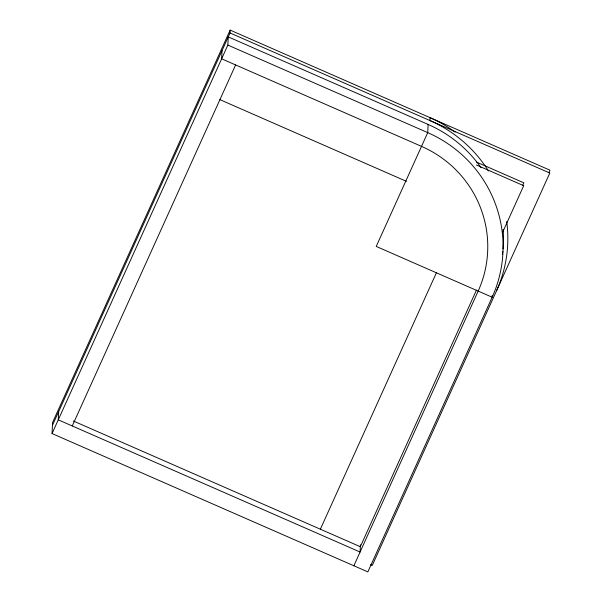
<?xml version="1.0" encoding="UTF-8"?>
<svg xmlns="http://www.w3.org/2000/svg" width="602" height="602" viewBox="0 0 602 602"><rect width="100%" height="100%" fill="white"/><g stroke="black" fill="none" stroke-linecap="round" stroke-linejoin="round"><path stroke-width="0.9" d="M492.248 295.394L492.158 297.215L367.852 571.9L52.05 433.56L52.57 422.506L230.152 30.1L549.95 170.185L548.791 172.759M58.65 411.64L58.266 419.827L360.079 552.034L360.417 544.757M222.025 50.621L221.641 58.815L421.513 146.369A111.543 109.572 2.7 0 1 478.169 291.082L353.863 565.775M52.05 433.56L227.857 45.075L228.241 36.888L428.112 124.448A126.856 124.606 2.7 0 1 481.096 167.747M52.434 425.373L230.017 32.967L230.152 30.1M428.112 124.448L427.729 132.636L376.227 246.429L492.158 297.215A126.856 124.606 2.7 0 0 427.729 132.636L227.857 45.075M72.255 425.96L235.63 64.941M320.354 529.203L436.51 272.533M522.679 185.401L523.838 182.835L476.581 162.134M476.483 290.044L360.327 546.714L73.361 421.009M502.798 231.898L523.702 185.702L476.445 165.001M230.017 32.967L549.814 173.052L372.232 565.466L370.516 564.714M219.843 99.616L404.01 180.284A67.8 66.604 2.7 0 1 406.418 181.398M503.137 229.385A126.856 124.606 2.7 0 1 503.016 248.942M502.783 251.373A126.856 124.606 2.7 0 1 502.399 254.616M506.703 221.528A131.228 128.911 2.7 0 1 496.545 290.774M488.448 170.983A131.228 128.911 2.7 0 0 429.888 120.52L430.024 117.653A131.228 128.911 2.7 0 1 455.18 132.154"/></g></svg>
